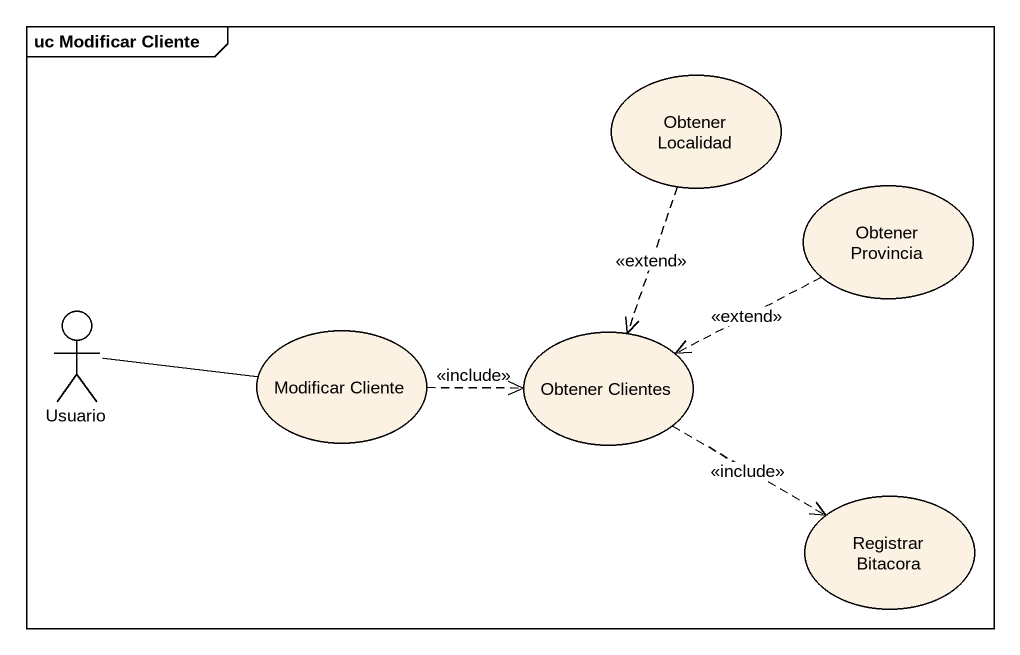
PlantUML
@startuml
mainframe uc Modificar Cliente
usecase "Obtener Localidad" as Obtener_Localidad
usecase "Obtener Provincia" as Obtener_Provincia
actor Usuario
usecase "Modificar Cliente" as Modificar_Cliente
usecase "Obtener Clientes" as Obtener_Clientes
usecase "Registrar Bitacora" as Registrar_Bitacora
Obtener_Localidad ..> Obtener_Clientes : <<extend>>
Obtener_Provincia .left.> Obtener_Clientes : <<extend>>
Usuario -right- Modificar_Cliente
Modificar_Cliente .right.> Obtener_Clientes : <<include>>
Obtener_Clientes .right.> Registrar_Bitacora : <<include>>
@enduml
